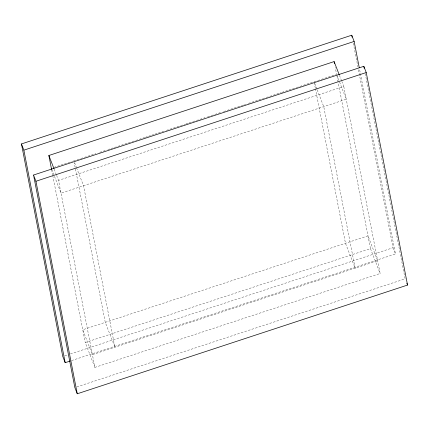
<?xml version="1.0" encoding="UTF-8"?>
<svg xmlns="http://www.w3.org/2000/svg" width="429" height="429" viewBox="0 0 429 429"><rect width="100%" height="100%" fill="white"/><g stroke="black" fill="none" stroke-linecap="round" stroke-linejoin="round"><path stroke-width="0.32" stroke-dasharray="2.15 1.61" d="M53.888 167.407L72.614 161.245M73.579 160.929L95.817 153.609M99.625 152.354L105.346 150.472M107.883 149.635L110.425 148.799M111.063 148.59L113.605 147.753M114.237 147.544L144.734 137.505M145.367 137.296L147.908 136.46M148.541 136.25L151.083 135.414M151.721 135.205L154.263 134.368M154.896 134.159L163.792 131.231M166.334 130.395L185.392 124.12M186.025 123.911L188.567 123.075M189.205 122.866L203.18 118.265M203.813 118.055L205.083 117.637M207.625 116.801L220.967 112.409M223.509 111.572L243.838 104.88M244.471 104.671L245.742 104.252M248.284 103.416L281.322 92.541M281.955 92.332L336.593 74.346L335.226 67.337M343.779 86.481L380.137 273.504L94.889 367.406L58.532 180.378L343.779 86.481L341.849 81.505M94.889 367.406L85.221 342.519L370.468 248.622L338.25 82.883M64.672 355.834L67.852 354.788M70.399 353.952L393.05 247.742L358.387 69.428M71.541 360.591L395.463 253.963L359.395 68.409M76.759 386.942L405.132 278.845L365.229 73.552M339.43 75.284L341.607 80.883M336.835 74.968L346.257 99.233L61.015 193.13L52.07 170.109M393.05 247.742L395.463 253.963M314.795 83.628L316.972 89.227M317.213 89.849L323.739 106.644L355.137 268.168L345.468 243.286L315.476 88.985M370.468 248.622L380.137 273.504M74.587 162.698L76.282 167.053M76.523 167.675L83.532 185.714L114.929 347.238L105.261 322.356L74.244 162.8M54.183 169.182L56.36 174.78M56.601 175.402L58.532 180.378M353.271 43.109L357.877 66.795M336.974 76.319L338.122 82.229M314.2 82.416L315.347 88.326M51.598 169.557L52.622 174.812M52.746 175.466L85.221 342.519M367.985 235.87L82.743 329.767L92.407 354.654L377.654 260.757L367.985 235.87"/><path stroke-width="0.64" d="M70.27 361.009L65.181 362.687L62.763 356.467L21.45 143.935L351.737 35.21L354.15 41.431L359.271 67.75M65.181 362.687L23.868 150.155L354.15 41.431M51.598 169.557L48.863 155.496L334.111 61.594L339.189 74.662M33.537 175.037L363.819 66.313L366.237 72.533L407.55 285.065L77.263 393.79L74.85 387.569L33.537 175.037L35.95 181.258L77.263 393.79M35.95 181.258L366.237 72.533M406.826 283.199L407.55 285.065M48.863 155.496L53.941 168.559M51.346 168.243L51.829 169.487M21.45 143.935L23.868 150.155M363.819 66.313L364.205 68.291M351.737 35.21L352.118 37.184M334.111 61.594L334.486 63.508"/></g></svg>
